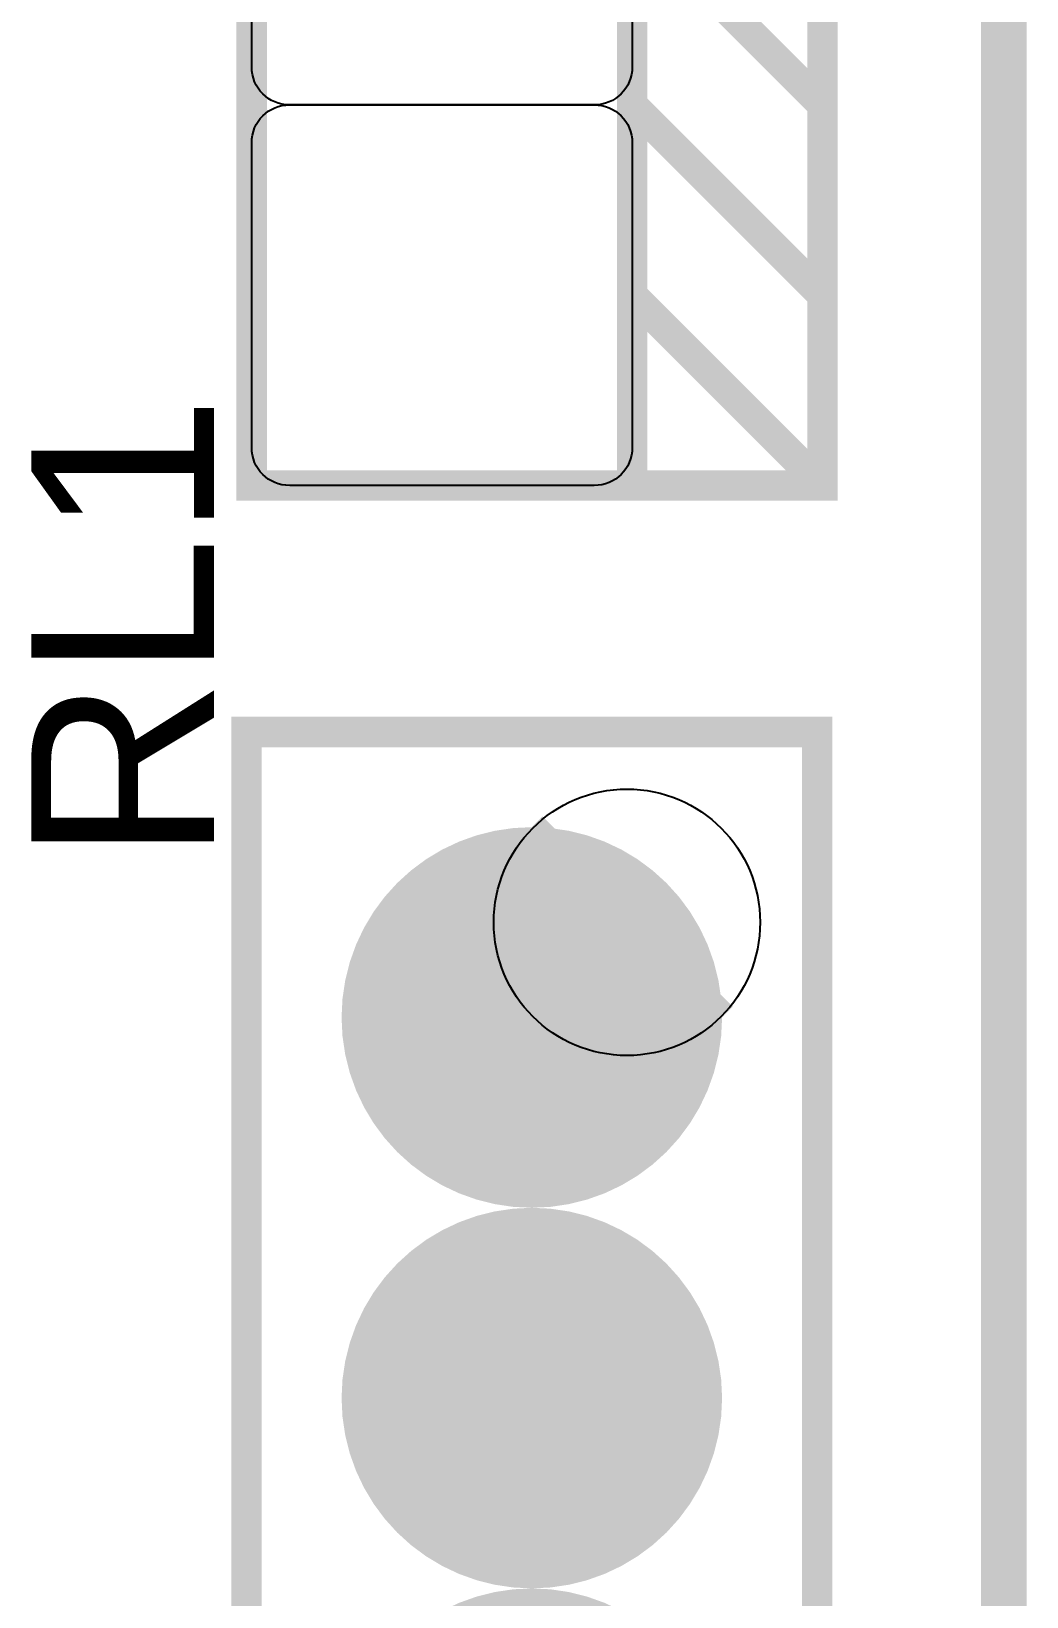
# Model space of a CAD drawing. Header units: inches. Extents: x -1.53 to 1.53, y -0.94 to 0.94.
# Drawn here: x 0.4413 to 0.7029, y -0.2687 to 0.1426 of the extents above; entities that cross this region are included whole.
import ezdxf

# ---------------------------------------------------------------- set-up
doc = ezdxf.new("R2010")
doc.units = ezdxf.units.IN
doc.layers.get('0').update_dxf_attribs({"linetype": 'CONTINUOUS'})

# ---------------------------------------------------------------- blocks, each defined once
blk = doc.blocks.new('EPAD')
at = {"const_width": 0.5}
blk.add_lwpolyline([(-0.25, 0, 1), (0.25, 0, 1)], format="xyb", close=True, dxfattribs=at)

msp = doc.modelspace()

# ---------------------------------------------------------------- linework, layer by layer
at = {"const_width": 0.008}
for points in [[(0.694882, -0.887496), (0.694882, 0.464504)], [(0.694882, -0.887496), (0.694882, 0.464504)], [(0.694882, -0.887496), (0.694882, 0.464504)], [(0.698882, 0.464504), (0.698882, -0.887496)], [(0.698882, 0.464504), (0.698882, -0.887496)], [(0.698882, 0.464504), (0.698882, -0.887496)], [(0.499213, 0.023228), (0.599213, 0.023228), (0.599213, 0.323228), (0.499213, 0.323228), (0.499213, 0.023228)], [(0.499213, 0.023228), (0.599213, 0.023228), (0.599213, 0.323228), (0.499213, 0.323228), (0.499213, 0.023228)], [(0.499213, 0.023228), (0.599213, 0.023228), (0.599213, 0.323228), (0.499213, 0.323228), (0.499213, 0.023228)], [(0.599213, 0.323228), (0.649213, 0.323228), (0.649213, 0.023228), (0.599213, 0.023228)], [(0.599213, 0.323228), (0.649213, 0.323228), (0.649213, 0.023228), (0.599213, 0.023228)], [(0.599213, 0.323228), (0.649213, 0.323228), (0.649213, 0.023228), (0.599213, 0.023228)], [(0.599213, 0.173228), (0.649213, 0.123228)], [(0.599213, 0.173228), (0.649213, 0.123228)], [(0.599213, 0.173228), (0.649213, 0.123228)], [(0.599213, 0.123228), (0.649213, 0.073228)], [(0.599213, 0.123228), (0.649213, 0.073228)], [(0.599213, 0.123228), (0.649213, 0.073228)], [(0.599213, 0.073228), (0.649213, 0.023228)], [(0.599213, 0.073228), (0.649213, 0.023228)], [(0.599213, 0.073228), (0.649213, 0.023228)], [(0.497835, -0.391535), (0.647835, -0.391535), (0.647835, -0.041535), (0.497835, -0.041535), (0.497835, -0.391535)], [(0.497835, -0.391535), (0.647835, -0.391535), (0.647835, -0.041535), (0.497835, -0.041535), (0.497835, -0.391535)], [(0.497835, -0.391535), (0.647835, -0.391535), (0.647835, -0.041535), (0.497835, -0.041535), (0.497835, -0.391535)], [(0.572835, -0.066535), (0.622835, -0.116535)], [(0.572835, -0.066535), (0.622835, -0.116535)], [(0.572835, -0.066535), (0.622835, -0.116535)]]:
    msp.add_lwpolyline(points, dxfattribs=at)
msp.add_lwpolyline([(0.599213, 0.213228), (0.599213, 0.133228), (0.599162, 0.132189), (0.599014, 0.131184), (0.598772, 0.130217), (0.598441, 0.129293), (0.598026, 0.128417), (0.597531, 0.127593), (0.596962, 0.126825), (0.596322, 0.126119), (0.595616, 0.125479), (0.594848, 0.124909), (0.594024, 0.124415), (0.593148, 0.124), (0.592224, 0.123669), (0.591257, 0.123427), (0.590252, 0.123279), (0.589213, 0.123228), (0.509213, 0.123228), (0.508173, 0.123279), (0.507168, 0.123427), (0.506201, 0.123669), (0.505277, 0.124), (0.504401, 0.124415), (0.503577, 0.124909), (0.502809, 0.125479), (0.502103, 0.126119), (0.501463, 0.126825), (0.500894, 0.127593), (0.500399, 0.128417), (0.499984, 0.129293), (0.499654, 0.130217), (0.499411, 0.131184), (0.499263, 0.132189), (0.499213, 0.133228), (0.499213, 0.213228)])
msp.add_lwpolyline([(0.599213, 0.113228), (0.599213, 0.033228), (0.599162, 0.032189), (0.599014, 0.031184), (0.598772, 0.030217), (0.598441, 0.029293), (0.598026, 0.028417), (0.597531, 0.027593), (0.596962, 0.026825), (0.596322, 0.026119), (0.595616, 0.025479), (0.594848, 0.024909), (0.594024, 0.024415), (0.593148, 0.024), (0.592224, 0.023669), (0.591257, 0.023427), (0.590252, 0.023279), (0.589213, 0.023228), (0.509213, 0.023228), (0.508173, 0.023279), (0.507168, 0.023427), (0.506201, 0.023669), (0.505277, 0.024), (0.504401, 0.024415), (0.503577, 0.024909), (0.502809, 0.025479), (0.502103, 0.026119), (0.501463, 0.026825), (0.500894, 0.027593), (0.500399, 0.028417), (0.499984, 0.029293), (0.499654, 0.030217), (0.499411, 0.031184), (0.499263, 0.032189), (0.499213, 0.033228), (0.499213, 0.113228), (0.499263, 0.114268), (0.499411, 0.115273), (0.499654, 0.11624), (0.499984, 0.117164), (0.500399, 0.11804), (0.500894, 0.118864), (0.501463, 0.119632), (0.502103, 0.120338), (0.502809, 0.120978), (0.503577, 0.121547), (0.504401, 0.122042), (0.505277, 0.122457), (0.506201, 0.122787), (0.507168, 0.12303), (0.508173, 0.123178), (0.509213, 0.123228), (0.589213, 0.123228), (0.590252, 0.123178), (0.591257, 0.12303), (0.592224, 0.122787), (0.593148, 0.122457), (0.594024, 0.122042), (0.594848, 0.121547), (0.595616, 0.120978), (0.596322, 0.120338), (0.596962, 0.119632), (0.597531, 0.118864), (0.598026, 0.11804), (0.598441, 0.117164), (0.598772, 0.11624), (0.599014, 0.115273), (0.599162, 0.114268), (0.599213, 0.113228)], close=True)
msp.add_circle((0.597835, -0.091535), 0.035)
msp.add_circle((0.597835, -0.091535), 0.035)
msp.add_circle((0.597835, -0.091535), 0.035)

# ---------------------------------------------------------------- block references
at = {"xscale": 0.1, "yscale": 0.1}
for p in [(0.572835, -0.116535), (0.572835, -0.216535), (0.572835, -0.316535)]:
    msp.add_blockref('EPAD', p, dxfattribs=at)

# ---------------------------------------------------------------- texts
at = {"width": 1.041667}
msp.add_text('RL1', height=0.048, rotation=90, dxfattribs=at).set_placement((0.489299, -0.075787))
msp.add_text('RL1', height=0.048, rotation=90, dxfattribs=at).set_placement((0.489299, -0.075787))
msp.add_text('RL1', height=0.048, rotation=90, dxfattribs=at).set_placement((0.489299, -0.075787))

doc.saveas('drawing.dxf')
